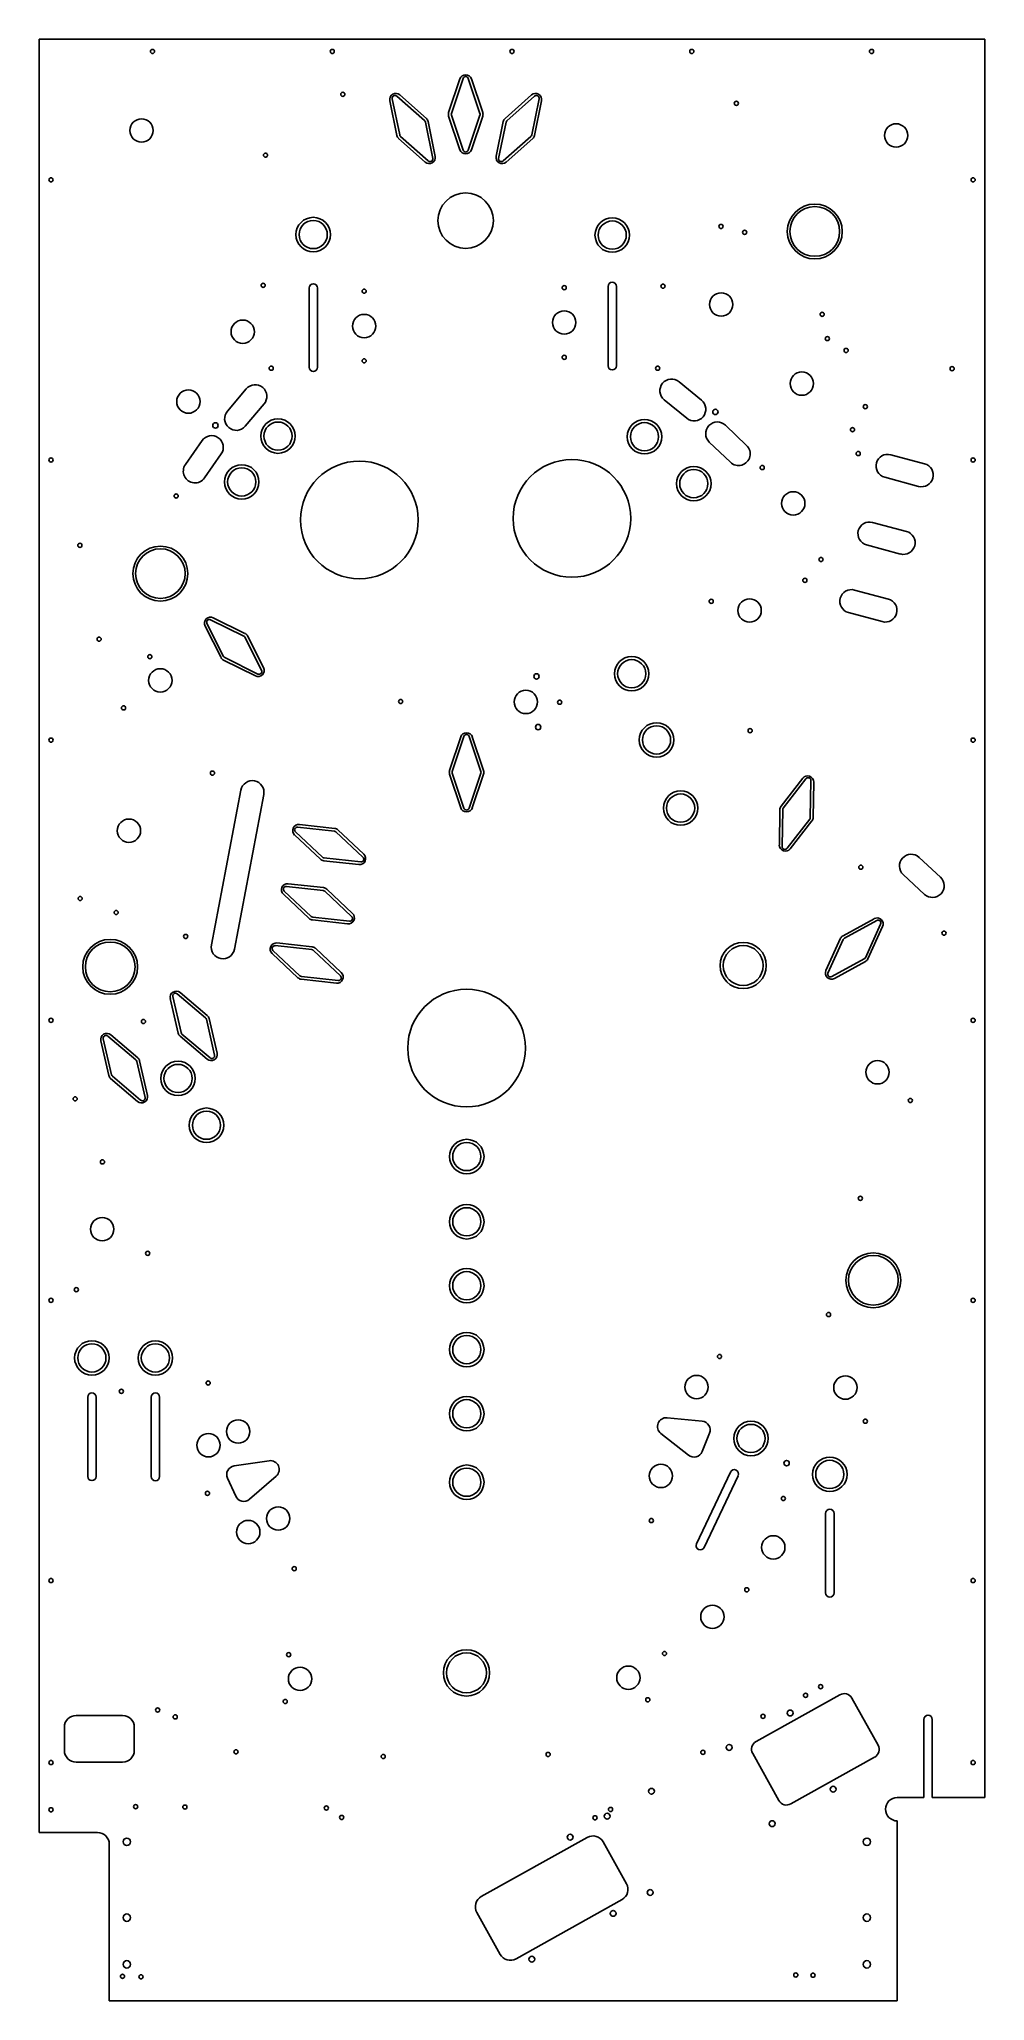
# Model space of a CAD drawing. Extents: x 247.1 to 267.3, y 512.4 to 554.4.
import ezdxf

# ---------------------------------------------------------------- set-up
doc = ezdxf.new("R2010")
doc.units = 0
doc.header["$MEASUREMENT"] = 0
for name, color, linetype, true_color in [('DF500', 5, 'Continuous', 0x0000ff), ('MIRCO_250', 4, 'Continuous', 0x00ffff), ('MIRCO_500', 4, 'Continuous', 0x00ffff)]:
    doc.layers.add(name, color=color, linetype=linetype, true_color=true_color)

msp = doc.modelspace()

# ---------------------------------------------------------------- linework, layer by layer
at = {"layer": 'DF500', "linetype": 'Continuous'}
for p, q in [((247.056, 554.394), (247.056, 515.985)), ((247.056, 554.394), (267.305, 554.394)), ((267.305, 554.394), (267.306, 516.735)), ((259.237, 549.101), (259.237, 547.401)), ((259.417, 549.101), (259.417, 547.401)), ((252.836, 549.067), (252.836, 547.367)), ((253.016, 549.067), (253.016, 547.367)), ((260.758, 547.06), (261.241, 546.662)), ((251.085, 546.429), (251.49, 546.906)), ((251.871, 546.582), (251.466, 546.106)), ((260.922, 546.276), (260.44, 546.674)), ((250.185, 545.285), (250.542, 545.798)), ((261.858, 545.335), (261.406, 545.766)), ((261.752, 546.128), (262.204, 545.696)), ((250.953, 545.512), (250.596, 544.999)), ((265.292, 545.495), (266.017, 545.301)), ((265.163, 545.012), (265.887, 544.818)), ((264.904, 544.047), (265.629, 543.852)), ((264.775, 543.564), (265.499, 543.369)), ((264.516, 542.598), (265.241, 542.404)), ((264.387, 542.115), (265.111, 541.921)), ((251.373, 538.312), (250.744, 534.996)), ((251.864, 538.218), (251.235, 534.903)), ((266.017, 536.08), (265.559, 536.505)), ((265.899, 536.871), (266.357, 536.446)), ((248.093, 525.313), (248.093, 523.613)), ((248.273, 525.313), (248.273, 523.613)), ((249.454, 525.312), (249.454, 523.612)), ((249.634, 525.312), (249.634, 523.612)), ((261.255, 524.796), (260.502, 524.869)), ((260.368, 524.535), (260.963, 524.067)), ((261.252, 524.145), (261.411, 524.54)), ((251.979, 523.949), (251.231, 523.839)), ((251.088, 523.575), (251.266, 523.188)), ((251.559, 523.125), (252.13, 523.622)), ((261.859, 523.706), (261.131, 522.17)), ((262.022, 523.629), (261.294, 522.093)), ((263.897, 522.819), (263.897, 521.119)), ((264.077, 522.819), (264.077, 521.119)), ((264.201, 518.937), (262.407, 517.934)), ((265.02, 517.858), (264.456, 518.865)), ((247.844, 518.494), (248.842, 518.494)), ((247.594, 517.744), (247.594, 518.244)), ((249.092, 518.244), (249.092, 517.744)), ((266.001, 518.41), (266.001, 516.735)), ((266.181, 518.41), (266.181, 516.735)), ((262.335, 517.679), (262.898, 516.672)), ((263.153, 516.6), (264.947, 517.603)), ((248.842, 517.494), (247.844, 517.494)), ((265.431, 516.735), (266.001, 516.735)), ((266.181, 516.735), (267.306, 516.735)), ((248.306, 515.985), (247.056, 515.985)), ((265.431, 516.235), (265.431, 512.383)), ((248.556, 512.383), (248.556, 515.735)), ((258.791, 515.882), (256.523, 514.613)), ((259.633, 514.889), (259.132, 515.785)), ((256.427, 514.273), (256.928, 513.376)), ((257.268, 513.28), (259.537, 514.549)), ((248.556, 512.383), (265.431, 512.383))]:
    msp.add_line(p, q, dxfattribs=at)
for centre, radius in [((249.481, 554.133), 0.0445), ((253.331, 554.133), 0.0445), ((257.181, 554.133), 0.0445), ((261.031, 554.133), 0.0445), ((264.881, 554.133), 0.0445), ((253.557, 553.213), 0.0445), ((261.985, 553.02), 0.0445), ((249.247, 552.441), 0.25), ((265.407, 552.334), 0.25), ((251.902, 551.911), 0.0445), ((247.306, 551.383), 0.0445), ((267.056, 551.383), 0.0445), ((256.188, 550.509), 0.594), ((261.655, 550.385), 0.0445), ((262.163, 550.258), 0.0445), ((251.851, 549.125), 0.0445), ((258.299, 549.075), 0.0445), ((260.416, 549.105), 0.0445), ((254.014, 548.998), 0.0445), ((261.66, 548.714), 0.25), ((251.414, 548.13), 0.25), ((254.014, 548.252), 0.25), ((258.299, 548.328), 0.25), ((263.823, 548.501), 0.0445), ((263.935, 547.983), 0.0445), ((254.014, 547.506), 0.0445), ((258.299, 547.582), 0.0445), ((264.336, 547.729), 0.0445), ((252.024, 547.348), 0.0445), ((260.3, 547.348), 0.0445), ((263.387, 547.018), 0.25), ((266.606, 547.338), 0.0445), ((250.25, 546.634), 0.25), ((250.83, 546.122), 0.0575), ((261.537, 546.412), 0.0575), ((264.747, 546.526), 0.0445), ((264.473, 546.033), 0.0445), ((247.306, 545.383), 0.0445), ((253.912, 544.099), 1.26), ((258.464, 544.132), 1.26), ((264.595, 545.521), 0.0445), ((267.056, 545.383), 0.0445), ((262.539, 545.221), 0.0445), ((249.988, 544.612), 0.0445), ((263.204, 544.454), 0.25), ((247.926, 543.556), 0.0445), ((263.798, 543.251), 0.0445), ((263.453, 542.804), 0.0445), ((261.447, 542.357), 0.0445), ((262.27, 542.159), 0.25), ((248.338, 541.545), 0.0445), ((249.424, 541.169), 0.0445), ((249.649, 540.663), 0.25), ((257.705, 540.748), 0.0575), ((257.477, 540.2), 0.25), ((248.861, 540.073), 0.0445), ((254.796, 540.21), 0.0445), ((258.203, 540.195), 0.0445), ((257.741, 539.661), 0.0575), ((262.28, 539.585), 0.0445), ((247.306, 539.383), 0.0445), ((267.056, 539.383), 0.0445), ((250.765, 538.676), 0.0445), ((248.977, 537.443), 0.25), ((264.651, 536.661), 0.0445), ((247.932, 535.991), 0.0445), ((248.703, 535.691), 0.0445), ((266.433, 535.249), 0.0445), ((250.191, 535.178), 0.0445), ((256.207, 532.787), 1.26), ((247.306, 533.383), 0.0445), ((249.287, 533.356), 0.0445), ((267.056, 533.383), 0.0445), ((265.009, 532.269), 0.25), ((247.825, 531.7), 0.0445), ((265.712, 531.665), 0.0445), ((248.409, 530.35), 0.0445), ((264.641, 529.568), 0.0445), ((248.404, 528.908), 0.25), ((249.379, 528.39), 0.0445), ((247.306, 527.383), 0.0445), ((247.85, 527.613), 0.0445), ((267.056, 527.383), 0.0445), ((263.96, 527.08), 0.0445), ((261.625, 526.181), 0.0445), ((250.673, 525.613), 0.0445), ((261.133, 525.527), 0.25), ((264.321, 525.516), 0.25), ((248.815, 525.435), 0.0445), ((251.316, 524.575), 0.25), ((264.747, 524.795), 0.0445), ((250.68, 524.281), 0.25), ((263.062, 523.897), 0.0575), ((260.369, 523.623), 0.25), ((250.658, 523.252), 0.0445), ((262.991, 523.14), 0.0445), ((251.532, 522.422), 0.25), ((252.174, 522.711), 0.25), ((260.163, 522.668), 0.0445), ((262.777, 522.094), 0.25), ((247.306, 521.383), 0.0445), ((252.516, 521.637), 0.0445), ((267.056, 521.383), 0.0445), ((262.209, 521.185), 0.0445), ((261.472, 520.607), 0.25), ((252.399, 519.794), 0.0445), ((260.447, 519.82), 0.0445), ((252.641, 519.277), 0.25), ((259.673, 519.302), 0.25), ((260.088, 518.829), 0.0445), ((263.467, 518.926), 0.0445), ((263.79, 519.111), 0.0445), ((249.591, 518.61), 0.0445), ((249.968, 518.463), 0.0445), ((252.324, 518.793), 0.0445), ((262.556, 518.475), 0.0445), ((263.138, 518.546), 0.0625), ((251.269, 517.715), 0.0445), ((254.423, 517.614), 0.0445), ((257.954, 517.659), 0.0445), ((261.269, 517.704), 0.0445), ((247.306, 517.485), 0.0445), ((267.056, 517.485), 0.0445), ((260.167, 516.87), 0.0625), ((264.059, 516.913), 0.0625), ((247.306, 516.473), 0.0445), ((249.12, 516.54), 0.0445), ((250.175, 516.531), 0.0445), ((253.205, 516.511), 0.0445), ((253.534, 516.309), 0.0445), ((258.959, 516.302), 0.0445), ((259.291, 516.481), 0.0445), ((258.425, 515.887), 0.0625), ((248.931, 515.788), 0.08), ((264.781, 515.788), 0.08), ((248.931, 514.163), 0.08), ((259.347, 514.254), 0.0625), ((264.781, 514.163), 0.08), ((248.931, 513.163), 0.08), ((257.605, 513.272), 0.0625), ((263.258, 512.935), 0.0445), ((263.626, 512.93), 0.0445), ((264.781, 513.163), 0.08), ((248.839, 512.905), 0.0445), ((249.235, 512.896), 0.0445)]:
    msp.add_circle(centre, radius, dxfattribs=at)
for centre, radius, start, end in [((252.926, 549.067), 0.09, 0, 180), ((259.327, 549.101), 0.09, 0, 180), ((251.68, 546.744), 0.25, 319.6355, 139.6355), ((252.926, 547.367), 0.09, 180, 0), ((259.327, 547.401), 0.09, 180, 0), ((260.599, 546.867), 0.25, 50.4862, 230.4862), ((261.081, 546.469), 0.25, 230.4862, 50.4862), ((251.276, 546.267), 0.25, 139.6355, 319.6355), ((261.579, 545.947), 0.25, 46.3169, 226.3169), ((250.748, 545.655), 0.25, 325.1591, 145.1591), ((262.031, 545.515), 0.25, 226.3169, 46.3169), ((265.228, 545.254), 0.25, 75.0066, 255.0066), ((250.391, 545.142), 0.25, 145.1591, 325.1591), ((265.952, 545.06), 0.25, 255.0066, 75.0066), ((264.839, 543.805), 0.25, 75.0066, 255.0066), ((265.564, 543.611), 0.25, 255.0066, 75.0066), ((264.451, 542.356), 0.25, 75.0066, 255.0066), ((265.176, 542.162), 0.25, 255.0066, 75.0066), ((251.619, 538.265), 0.25, 349.2523, 169.2523), ((265.729, 536.688), 0.25, 47.0953, 227.0953), ((266.187, 536.263), 0.25, 227.0953, 47.0953), ((250.989, 534.949), 0.25, 169.2523, 349.2523), ((248.183, 525.313), 0.09, 0, 180), ((249.544, 525.312), 0.09, 0, 180), ((260.484, 524.682), 0.188, 84.4709, 231.7988), ((261.237, 524.609), 0.188, 338.1349, 84.4709), ((252.007, 523.763), 0.188, 311.0521, 98.38), ((261.078, 524.215), 0.188, 231.7988, 338.1349), ((248.183, 523.613), 0.09, 180, 0), ((249.544, 523.612), 0.09, 180, 0), ((251.258, 523.653), 0.188, 98.38, 204.7161), ((261.941, 523.668), 0.09, 334.6517, 154.6517), ((251.436, 523.267), 0.188, 204.7161, 311.0521), ((263.987, 522.819), 0.09, 0, 180), ((261.213, 522.132), 0.09, 154.6517, 334.6517), ((263.987, 521.119), 0.09, 180, 0), ((264.293, 518.773), 0.188, 29.2092, 119.2092), ((247.844, 518.244), 0.25, 90, 180), ((248.842, 518.244), 0.25, 0, 90), ((266.091, 518.41), 0.09, 0, 180), ((247.844, 517.744), 0.25, 180, 270), ((248.842, 517.744), 0.25, 270, 0), ((262.499, 517.77), 0.188, 119.2092, 209.2092), ((264.856, 517.766), 0.188, 299.2092, 29.2092), ((263.062, 516.763), 0.188, 209.2092, 299.2092), ((265.431, 516.485), 0.25, 90, 270), ((248.306, 515.735), 0.25, 0, 90), ((258.913, 515.663), 0.25, 29.2092, 119.2092), ((259.415, 514.767), 0.25, 299.2092, 29.2092), ((256.645, 514.395), 0.25, 119.2092, 209.2092), ((257.146, 513.498), 0.25, 209.2092, 299.2092)]:
    msp.add_arc(centre, radius, start, end, dxfattribs=at)
for centre, major_axis in [((261.831, 517.809), (0.0625, 0.0008)), ((259.218, 516.335), (-0.0008, 0.0625)), ((262.753, 516.176), (-0.0008, 0.0625)), ((260.14, 514.702), (-0.0008, 0.0625))]:
    msp.add_ellipse(centre, major_axis=major_axis, ratio=1, dxfattribs=at)
at = {"layer": 'MIRCO_250', "linetype": 'Continuous'}
for p, q in [((256.064, 553.544), (255.824, 552.824)), ((256.312, 553.545), (256.553, 552.824)), ((254.563, 553.076), (254.716, 552.332)), ((254.778, 553.2), (255.347, 552.696)), ((257.599, 553.2), (257.031, 552.696)), ((257.814, 553.076), (257.662, 552.332)), ((255.385, 552.631), (255.536, 551.886)), ((255.824, 552.748), (256.064, 552.028)), ((256.553, 552.748), (256.312, 552.028)), ((256.993, 552.63), (256.841, 551.887)), ((254.753, 552.266), (255.321, 551.763)), ((257.624, 552.266), (257.055, 551.762)), ((250.781, 542.002), (251.462, 541.666)), ((250.607, 541.826), (250.949, 541.149)), ((251.516, 541.613), (251.858, 540.935)), ((251.003, 541.095), (251.684, 540.759)), ((256.083, 539.451), (255.843, 538.731)), ((256.331, 539.452), (256.572, 538.731)), ((255.843, 538.655), (256.083, 537.935)), ((256.572, 538.655), (256.331, 537.935)), ((263.408, 538.567), (262.943, 537.967)), ((263.642, 538.485), (263.631, 537.726)), ((262.918, 537.895), (262.906, 537.136)), ((252.525, 537.351), (253.078, 536.831)), ((252.628, 537.576), (253.383, 537.493)), ((253.452, 537.462), (254.006, 536.941)), ((263.605, 537.654), (263.14, 537.054)), ((253.147, 536.8), (253.902, 536.716)), ((252.284, 536.082), (252.837, 535.562)), ((252.388, 536.307), (253.143, 536.224)), ((253.212, 536.193), (253.765, 535.672)), ((252.906, 535.531), (253.661, 535.447)), ((264.936, 535.558), (264.27, 535.194)), ((265.118, 535.39), (264.804, 534.698)), ((252.043, 534.813), (252.597, 534.293)), ((252.147, 535.038), (252.902, 534.955)), ((252.971, 534.924), (253.524, 534.403)), ((264.219, 535.139), (263.904, 534.448)), ((264.753, 534.642), (264.086, 534.279)), ((250.075, 533.975), (250.655, 533.485)), ((252.666, 534.262), (253.42, 534.178)), ((249.863, 533.846), (250.033, 533.106)), ((250.695, 533.42), (250.863, 532.679)), ((248.375, 532.941), (248.544, 532.201)), ((248.587, 533.07), (249.167, 532.579)), ((250.072, 533.041), (250.651, 532.55)), ((249.206, 532.515), (249.375, 531.774)), ((248.583, 532.136), (249.163, 531.645))]:
    msp.add_line(p, q, dxfattribs=at)
for centre, radius in [((263.665, 550.277), 0.588), ((252.923, 550.211), 0.369), ((259.327, 550.2), 0.369), ((252.169, 545.894), 0.369), ((260.018, 545.881), 0.369), ((251.393, 544.913), 0.369), ((261.074, 544.876), 0.369), ((249.65, 542.949), 0.588), ((259.744, 540.805), 0.369), ((260.276, 539.387), 0.369), ((260.792, 537.927), 0.369), ((248.575, 534.527), 0.588), ((262.132, 534.555), 0.495), ((250.028, 532.137), 0.369), ((250.638, 531.135), 0.369), ((256.212, 530.464), 0.369), ((256.212, 529.067), 0.369), ((264.919, 527.813), 0.588), ((256.212, 527.698), 0.369), ((248.183, 526.151), 0.369), ((249.544, 526.15), 0.369), ((256.212, 526.329), 0.369), ((256.212, 524.955), 0.369), ((262.299, 524.426), 0.369), ((263.987, 523.657), 0.369), ((256.212, 523.489), 0.369), ((256.206, 519.405), 0.495)]:
    msp.add_circle(centre, radius, dxfattribs=at)
for centre, radius, start, end in [((256.188, 553.503), 0.131, 18.4908, 161.5753), ((254.691, 553.102), 0.131, 48.4908, 191.5753), ((257.685, 553.102), 0.131, 348.4922, 131.5767), ((255.267, 552.607), 0.12, 11.5064, 48.4908), ((255.938, 552.786), 0.12, 161.5751, 198.4221), ((256.44, 552.786), 0.12, 341.5064, 18.4908), ((257.111, 552.606), 0.12, 131.5765, 168.4235), ((254.833, 552.356), 0.12, 191.5751, 228.4221), ((257.545, 552.355), 0.12, 311.5078, 348.4922), ((255.408, 551.86), 0.131, 228.4224, 11.5064), ((256.188, 552.069), 0.131, 198.4224, 341.5064), ((256.969, 551.86), 0.131, 168.4238, 311.5078), ((250.723, 541.885), 0.131, 63.7438, 206.8283), ((251.41, 541.559), 0.12, 26.7595, 63.7438), ((251.057, 541.203), 0.12, 206.8282, 243.6751), ((251.742, 540.876), 0.131, 243.6754, 26.7594), ((256.207, 539.41), 0.131, 18.4908, 161.5753), ((255.957, 538.693), 0.12, 161.5751, 198.4221), ((256.459, 538.693), 0.12, 341.5064, 18.4908), ((263.511, 538.487), 0.131, 359.168, 142.2525), ((256.207, 537.976), 0.131, 198.4224, 341.5064), ((263.038, 537.893), 0.12, 142.2524, 179.0993), ((252.614, 537.446), 0.131, 83.7438, 226.8283), ((253.37, 537.374), 0.12, 46.7594, 83.7438), ((263.511, 537.727), 0.12, 322.1837, 359.168), ((253.916, 536.846), 0.131, 263.6754, 46.7594), ((263.036, 537.134), 0.131, 179.0996, 322.1836), ((253.161, 536.919), 0.12, 226.8281, 263.6751), ((252.373, 536.177), 0.131, 83.7438, 226.8283), ((253.13, 536.105), 0.12, 46.7594, 83.7438), ((253.675, 535.577), 0.131, 263.6754, 46.7594), ((252.92, 535.65), 0.12, 226.8281, 263.6751), ((264.999, 535.444), 0.131, 335.5874, 118.672), ((252.132, 534.908), 0.131, 83.7438, 226.8283), ((252.889, 534.836), 0.12, 46.7594, 83.7438), ((264.328, 535.089), 0.12, 118.6718, 155.5187), ((253.434, 534.308), 0.131, 263.6754, 46.7594), ((264.023, 534.393), 0.131, 155.5191, 298.6031), ((264.695, 534.747), 0.12, 298.6031, 335.5874), ((249.991, 533.875), 0.131, 49.793, 192.8775), ((252.679, 534.381), 0.12, 226.8282, 263.6751), ((250.578, 533.393), 0.12, 12.8086, 49.793), ((248.502, 532.97), 0.131, 49.793, 192.8775), ((250.15, 533.133), 0.12, 192.8773, 229.7242), ((249.089, 532.488), 0.12, 12.8086, 49.793), ((250.736, 532.65), 0.131, 229.7246, 12.8086), ((248.661, 532.228), 0.12, 192.8773, 229.7242), ((249.247, 531.745), 0.131, 229.7246, 12.8086)]:
    msp.add_arc(centre, radius, start, end, dxfattribs=at)
at = {"layer": 'MIRCO_500', "linetype": 'Continuous'}
for p, q in [((256.132, 553.555), (255.882, 552.805)), ((256.244, 553.555), (256.495, 552.805)), ((254.617, 553.119), (254.775, 552.344)), ((254.714, 553.175), (255.306, 552.651)), ((257.663, 553.175), (257.071, 552.65)), ((257.76, 553.119), (257.602, 552.344)), ((255.325, 552.618), (255.483, 551.843)), ((255.882, 552.768), (256.132, 552.017)), ((256.495, 552.768), (256.244, 552.017)), ((257.053, 552.618), (256.894, 551.843)), ((254.794, 552.312), (255.386, 551.787)), ((257.584, 552.312), (256.991, 551.787)), ((250.726, 541.962), (251.435, 541.611)), ((250.647, 541.882), (251.004, 541.176)), ((251.462, 541.585), (251.818, 540.879)), ((251.03, 541.15), (251.739, 540.799)), ((256.151, 539.462), (255.901, 538.712)), ((256.263, 539.462), (256.514, 538.712)), ((255.901, 538.675), (256.151, 537.924)), ((256.514, 538.675), (256.263, 537.924)), ((263.475, 538.555), (262.991, 537.929)), ((263.581, 538.518), (263.569, 537.727)), ((262.979, 537.894), (262.966, 537.103)), ((252.543, 537.417), (253.12, 536.876)), ((252.59, 537.519), (253.377, 537.433)), ((253.411, 537.417), (253.987, 536.875)), ((263.557, 537.691), (263.072, 537.066)), ((253.154, 536.86), (253.94, 536.773)), ((252.302, 536.148), (252.879, 535.607)), ((252.349, 536.25), (253.136, 536.164)), ((253.17, 536.148), (253.746, 535.606)), ((252.913, 535.591), (253.699, 535.504)), ((264.994, 535.52), (264.3, 535.141)), ((265.076, 535.444), (264.749, 534.723)), ((252.061, 534.879), (252.638, 534.338)), ((252.108, 534.981), (252.895, 534.895)), ((252.929, 534.879), (253.505, 534.337)), ((264.274, 535.113), (263.947, 534.393)), ((264.723, 534.696), (264.029, 534.317)), ((252.672, 534.322), (253.458, 534.235)), ((249.916, 533.891), (250.092, 533.12)), ((250.011, 533.949), (250.616, 533.438)), ((250.635, 533.406), (250.811, 532.634)), ((248.427, 532.986), (248.604, 532.214)), ((248.523, 533.044), (249.127, 532.533)), ((250.111, 533.088), (250.715, 532.576)), ((249.147, 532.501), (249.322, 531.729)), ((248.623, 532.183), (249.226, 531.671))]:
    msp.add_line(p, q, dxfattribs=at)
for centre, radius in [((263.665, 550.277), 0.532), ((252.923, 550.211), 0.302), ((259.327, 550.2), 0.302), ((252.169, 545.894), 0.302), ((260.018, 545.881), 0.302), ((251.393, 544.913), 0.302), ((261.074, 544.876), 0.302), ((249.65, 542.949), 0.532), ((259.744, 540.805), 0.302), ((260.276, 539.387), 0.302), ((260.792, 537.927), 0.302), ((248.575, 534.527), 0.532), ((262.132, 534.555), 0.428), ((250.028, 532.137), 0.302), ((250.638, 531.135), 0.302), ((256.212, 530.464), 0.302), ((256.212, 529.067), 0.302), ((264.919, 527.813), 0.532), ((256.212, 527.698), 0.302), ((248.183, 526.151), 0.302), ((249.544, 526.15), 0.302), ((256.212, 526.329), 0.302), ((256.212, 524.955), 0.302), ((262.299, 524.426), 0.302), ((263.987, 523.657), 0.302), ((256.212, 523.489), 0.302), ((256.206, 519.405), 0.428)]:
    msp.add_circle(centre, radius, dxfattribs=at)
for centre, radius, start, end in [((256.188, 553.537), 0.059, 18.4221, 161.5751), ((255.267, 552.607), 0.0588, 11.5064, 48.4908), ((255.938, 552.786), 0.059, 161.5751, 198.4221), ((256.44, 552.786), 0.0588, 341.5064, 18.4908), ((257.545, 552.356), 0.0588, 311.5078, 348.4922), ((256.188, 552.036), 0.059, 198.4908, 341.5064), ((251.409, 541.559), 0.0588, 26.7594, 63.7438), ((256.459, 538.693), 0.0588, 341.5064, 18.4908), ((253.37, 537.374), 0.0588, 46.7594, 83.7438), ((263.511, 537.727), 0.0588, 322.1837, 359.168), ((253.129, 536.105), 0.0588, 46.7594, 83.7438), ((252.889, 534.836), 0.0588, 46.7594, 83.7438), ((264.695, 534.748), 0.0588, 298.6031, 335.5875), ((250.578, 533.393), 0.0588, 12.8086, 49.793), ((249.089, 532.488), 0.0588, 12.8086, 49.793)]:
    msp.add_arc(centre, radius, start, end, dxfattribs=at)
for centre, major_axis, start_param, end_param in [((254.674, 553.131), (-0.0118, 0.0578), 5.35549, 7.853982), ((257.702, 553.131), (0.0441, 0.0392), 5.35549, 7.853982), ((257.111, 552.606), (-0.0442, -0.0392), 4.712389, 5.35549), ((254.833, 552.356), (0.0118, -0.0578), 4.712389, 5.35549), ((255.425, 551.831), (0.0578, 0.0118), 3.787092, 6.283185), ((256.952, 551.831), (0.0391, -0.0442), 3.787092, 6.283185), ((250.7, 541.909), (-0.0266, 0.0526), 5.35549, 7.853982), ((251.057, 541.203), (0.0266, -0.0527), 4.712389, 5.35549), ((251.766, 540.852), (0.0527, 0.0266), 3.787092, 6.283185), ((256.207, 539.444), (0.0186, 0.056), 5.35549, 7.853982), ((255.957, 538.693), (-0.0187, -0.056), 4.712389, 5.35549), ((263.522, 538.519), (0.0361, 0.0466), 5.35549, 7.853982), ((256.207, 537.943), (0.056, -0.0187), 3.787092, 6.283185), ((263.038, 537.893), (-0.0361, -0.0467), 4.712389, 5.35549), ((252.584, 537.46), (-0.043, 0.0404), 5.35549, 7.853982), ((263.025, 537.102), (0.0466, -0.0362), 3.787092, 6.283185), ((253.161, 536.919), (0.0431, -0.0404), 4.712389, 5.35549), ((253.947, 536.832), (0.0404, 0.043), 3.787092, 6.283185), ((252.343, 536.191), (-0.043, 0.0404), 5.35549, 7.853982), ((252.92, 535.65), (0.0431, -0.0404), 4.712389, 5.35549), ((253.706, 535.563), (0.0404, 0.043), 3.787092, 6.283185), ((265.022, 535.468), (0.0518, 0.0283), 5.35549, 7.853982), ((252.102, 534.922), (-0.043, 0.0404), 5.35549, 7.853982), ((264.328, 535.089), (-0.0518, -0.0283), 4.712389, 5.35549), ((264, 534.369), (0.0283, -0.0518), 3.787092, 6.283185), ((252.679, 534.381), (0.0431, -0.0404), 4.712389, 5.35549), ((253.465, 534.294), (0.0404, 0.043), 3.787092, 6.283185), ((249.973, 533.904), (-0.0131, 0.0575), 5.35549, 7.853982), ((248.485, 532.999), (-0.0131, 0.0575), 5.35549, 7.853982), ((250.15, 533.133), (0.0132, -0.0576), 4.712389, 5.35549), ((250.753, 532.621), (0.0576, 0.0131), 3.787092, 6.283185), ((248.661, 532.228), (0.0132, -0.0576), 4.712389, 5.35549), ((249.265, 531.716), (0.0576, 0.0131), 3.787092, 6.283185)]:
    msp.add_ellipse(centre, major_axis=major_axis, ratio=1, start_param=start_param, end_param=end_param, dxfattribs=at)

doc.saveas('drawing.dxf')
